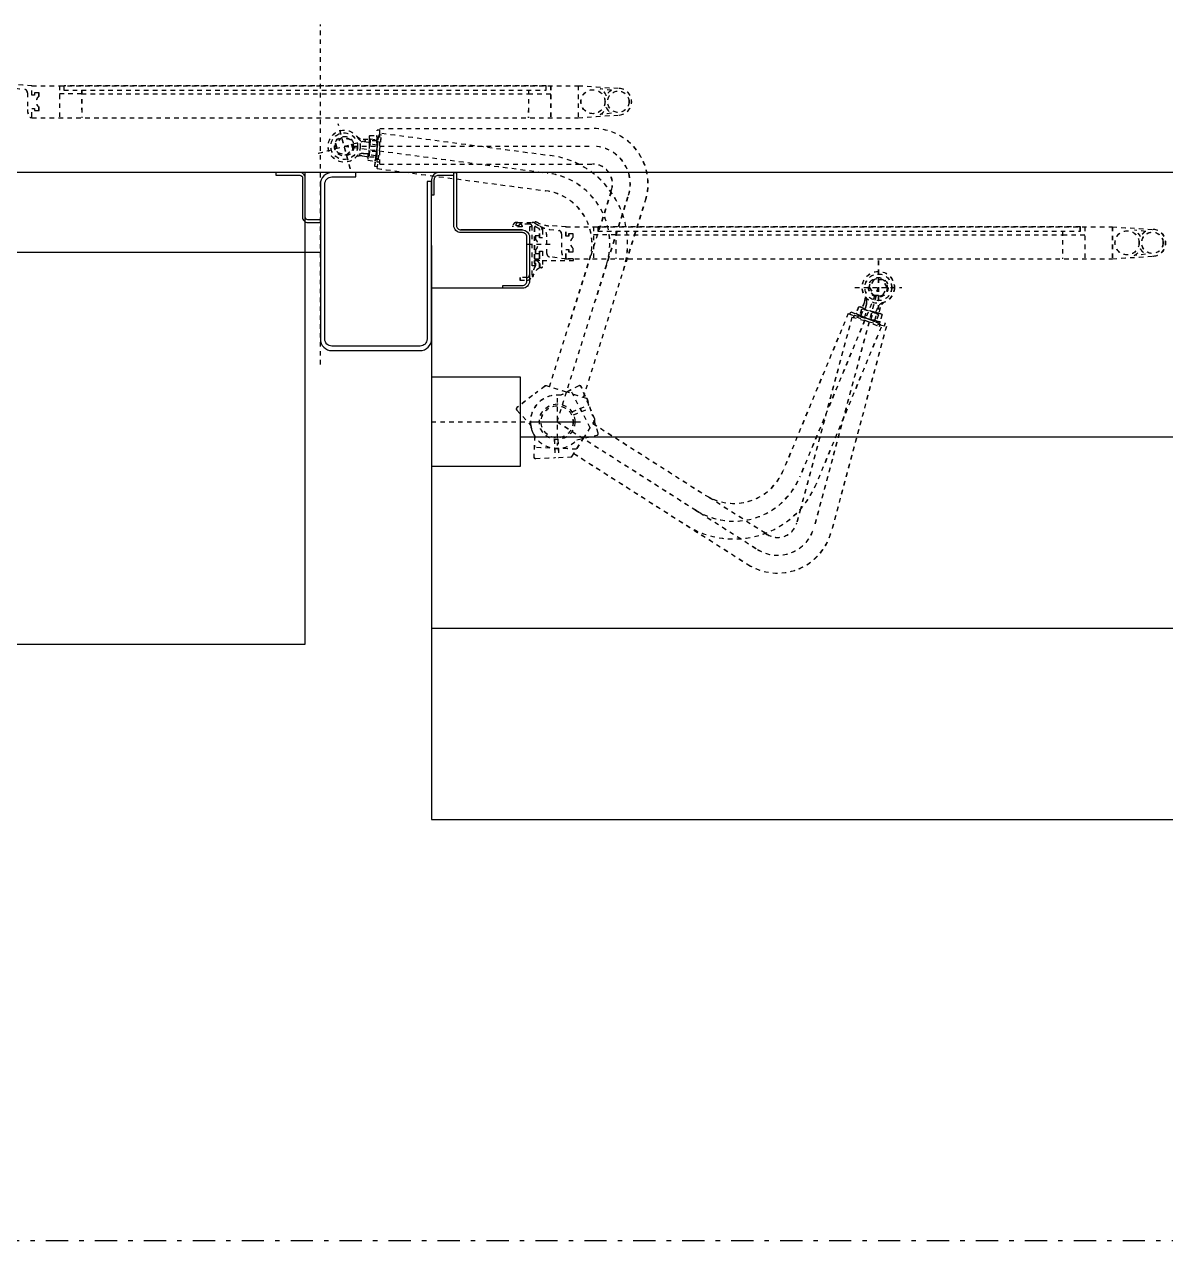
# Model space of a CAD drawing. Header units: millimetres. Extents: x 4061 to 4749, y 69169 to 69366.
# Drawn here: x 4446.55 to 4472.2, y 69197.82 to 69225.15 of the extents above; entities that cross this region are included whole.
import ezdxf

# ---------------------------------------------------------------- set-up
doc = ezdxf.new("R2010")
doc.units = ezdxf.units.MM
doc.header["$LTSCALE"] = 0.1
doc.linetypes.add('DASHDOT', pattern=[1, 0.5, -0.25, 0, -0.25])
doc.layers.get('0').update_dxf_attribs({"color": 6})
doc.layers.add('AXE', color=1, linetype='DASHDOT')
doc.layers.add('Subtire', color=4, linetype='Continuous')

msp = doc.modelspace()

# ---------------------------------------------------------------- linework, layer by layer
msp.add_lwpolyline([(4452.861, 69221.817), (4435.661, 69221.817), (4435.661, 69211.217), (4452.861, 69211.217)], close=True)
at = {"layer": 'AXE'}
for p, q in [((4453.201, 69217.507), (4453.201, 69225.147)), ((4446.716, 69223.769), (4458.996, 69223.769)), ((4446.719, 69223.769), (4458.999, 69223.769)), ((4447.336, 69223.769), (4447.336, 69223.049)), ((4447.837, 69223.589), (4447.336, 69223.589)), ((4447.339, 69223.769), (4447.339, 69223.049)), ((4447.84, 69223.589), (4447.339, 69223.589)), ((4447.836, 69223.669), (4447.837, 69223.049)), ((4447.837, 69223.589), (4457.876, 69223.589)), ((4447.84, 69223.669), (4447.84, 69223.049)), ((4447.84, 69223.589), (4457.879, 69223.589)), ((4457.876, 69223.669), (4457.875, 69223.049)), ((4457.876, 69223.589), (4458.376, 69223.589)), ((4457.879, 69223.669), (4457.878, 69223.049)), ((4457.879, 69223.589), (4458.379, 69223.589)), ((4458.376, 69223.769), (4458.376, 69223.049)), ((4458.379, 69223.769), (4458.379, 69223.049)), ((4458.996, 69223.769), (4459.915, 69223.709)), ((4458.996, 69223.769), (4458.996, 69223.049)), ((4458.999, 69223.769), (4459.919, 69223.709)), ((4458.999, 69223.769), (4458.999, 69223.049)), ((4446.716, 69223.049), (4458.996, 69223.049)), ((4446.719, 69223.049), (4458.999, 69223.049)), ((4458.996, 69223.049), (4459.916, 69223.11)), ((4458.999, 69223.049), (4459.92, 69223.11)), ((4453.871, 69221.901), (4453.6, 69222.915)), ((4453.875, 69221.901), (4453.603, 69222.915)), ((4454.536, 69222.768), (4454.476, 69222.768)), ((4454.476, 69222.553), (4454.476, 69222.768)), ((4454.539, 69222.768), (4454.479, 69222.768)), ((4454.479, 69222.553), (4454.479, 69222.768)), ((4454.536, 69222.808), (4459.318, 69222.808)), ((4454.536, 69222.666), (4454.536, 69222.808)), ((4454.539, 69222.666), (4454.539, 69222.808)), ((4454.539, 69222.808), (4459.322, 69222.808)), ((4453.155, 69222.252), (4454.316, 69222.563)), ((4453.159, 69222.252), (4454.319, 69222.563)), ((4454.165, 69222.568), (4454.296, 69222.568)), ((4454.168, 69222.568), (4454.299, 69222.568)), ((4454.182, 69222.511), (4454.312, 69222.493)), ((4454.185, 69222.511), (4454.315, 69222.493)), ((4454.314, 69222.513), (4454.291, 69222.335)), ((4454.318, 69222.513), (4454.294, 69222.335)), ((4454.296, 69222.588), (4454.296, 69222.496)), ((4454.296, 69222.496), (4454.296, 69222.408)), ((4454.299, 69222.588), (4454.299, 69222.496)), ((4454.299, 69222.496), (4454.299, 69222.408)), ((4454.306, 69222.648), (4454.465, 69222.648)), ((4454.317, 69222.528), (4454.306, 69222.528)), ((4454.309, 69222.648), (4454.469, 69222.648)), ((4454.32, 69222.528), (4454.309, 69222.528)), ((4454.465, 69222.528), (4454.317, 69222.528)), ((4454.475, 69222.432), (4454.317, 69222.452)), ((4454.469, 69222.528), (4454.32, 69222.528)), ((4454.478, 69222.432), (4454.32, 69222.452)), ((4454.332, 69222.571), (4454.49, 69222.551)), ((4454.336, 69222.571), (4454.494, 69222.551)), ((4454.422, 69221.954), (4454.516, 69222.668)), ((4454.426, 69221.954), (4454.519, 69222.668)), ((4454.476, 69222.048), (4454.476, 69222.553)), ((4454.477, 69221.907), (4454.581, 69222.7)), ((4454.479, 69222.048), (4454.479, 69222.553)), ((4454.48, 69221.907), (4454.584, 69222.7)), ((4454.576, 69222.66), (4454.516, 69222.668)), ((4454.579, 69222.66), (4454.519, 69222.668)), ((4454.536, 69222.008), (4454.536, 69222.666)), ((4454.539, 69222.008), (4454.539, 69222.666)), ((4454.581, 69222.7), (4458.366, 69222.202)), ((4454.584, 69222.7), (4458.369, 69222.202)), ((4453.736, 69222.408), (4459.318, 69222.408)), ((4453.736, 69222.408), (4458.314, 69221.805)), ((4453.739, 69222.408), (4459.322, 69222.408)), ((4453.739, 69222.408), (4458.317, 69221.805)), ((4454.14, 69222.193), (4454.27, 69222.176)), ((4454.143, 69222.193), (4454.273, 69222.176)), ((4454.165, 69222.248), (4454.296, 69222.248)), ((4454.168, 69222.248), (4454.299, 69222.248)), ((4454.267, 69222.156), (4454.291, 69222.335)), ((4454.271, 69222.156), (4454.294, 69222.335)), ((4454.443, 69222.194), (4454.285, 69222.214)), ((4454.447, 69222.194), (4454.289, 69222.214)), ((4454.296, 69222.228), (4454.296, 69222.408)), ((4454.299, 69222.228), (4454.299, 69222.408)), ((4454.465, 69222.288), (4454.306, 69222.288)), ((4454.469, 69222.288), (4454.309, 69222.288)), ((4454.27, 69222.095), (4454.428, 69222.075)), ((4454.273, 69222.095), (4454.431, 69222.075)), ((4454.306, 69222.168), (4454.465, 69222.168)), ((4454.309, 69222.168), (4454.469, 69222.168)), ((4454.482, 69221.947), (4454.422, 69221.954)), ((4454.485, 69221.947), (4454.426, 69221.954)), ((4454.536, 69222.048), (4454.476, 69222.048)), ((4454.477, 69221.907), (4458.262, 69221.409)), ((4454.539, 69222.048), (4454.479, 69222.048)), ((4454.48, 69221.907), (4458.265, 69221.409)), ((4454.536, 69222.008), (4458.999, 69222.008)), ((4454.539, 69222.008), (4459.002, 69222.008)), ((4458.999, 69222.008), (4459.318, 69222.008)), ((4459.002, 69222.008), (4459.322, 69222.008)), ((4459.731, 69221.384), (4459.249, 69219.858)), ((4459.734, 69221.384), (4459.253, 69219.858)), ((4459.731, 69221.384), (4459.744, 69221.427)), ((4459.734, 69221.384), (4459.747, 69221.427)), ((4458.521, 69216.217), (4460.126, 69221.307)), ((4458.524, 69216.217), (4460.129, 69221.307)), ((4459.113, 69216.764), (4460.507, 69221.187)), ((4459.116, 69216.764), (4460.51, 69221.187)), ((4457.66, 69220.618), (4457.6, 69220.618)), ((4458.72, 69220.598), (4471, 69220.598)), ((4458.723, 69220.598), (4471.003, 69220.598)), ((4459.34, 69220.598), (4459.34, 69219.878)), ((4459.343, 69220.598), (4459.343, 69219.878)), ((4470.38, 69220.598), (4470.38, 69219.878)), ((4470.383, 69220.598), (4470.383, 69219.878)), ((4471, 69220.598), (4471.919, 69220.538)), ((4471, 69220.598), (4471, 69219.878)), ((4471.003, 69220.598), (4471.922, 69220.538)), ((4471.003, 69220.598), (4471.003, 69219.878)), ((4459.84, 69220.418), (4459.34, 69220.418)), ((4459.843, 69220.418), (4459.343, 69220.418)), ((4459.84, 69220.498), (4459.841, 69219.878)), ((4459.84, 69220.418), (4469.879, 69220.418)), ((4459.843, 69220.498), (4459.844, 69219.878)), ((4459.843, 69220.418), (4469.883, 69220.418)), ((4469.879, 69220.498), (4469.879, 69219.878)), ((4469.879, 69220.418), (4470.38, 69220.418)), ((4469.883, 69220.498), (4469.882, 69219.878)), ((4469.883, 69220.418), (4470.383, 69220.418)), ((4458.36, 69220.198), (4457.84, 69220.198)), ((4458.363, 69220.198), (4457.843, 69220.198)), ((4458.35, 69217.005), (4459.249, 69219.858)), ((4458.353, 69217.005), (4459.253, 69219.858)), ((4458.72, 69219.878), (4471, 69219.878)), ((4458.723, 69219.878), (4471.003, 69219.878)), ((4465.739, 69219.838), (4465.739, 69218.636)), ((4465.743, 69219.838), (4465.743, 69218.636)), ((4471, 69219.878), (4471.92, 69219.939)), ((4471.003, 69219.878), (4471.923, 69219.939)), ((4465.739, 69219.237), (4463.972, 69214.971)), ((4465.743, 69219.237), (4463.975, 69214.971)), ((4465.739, 69219.237), (4464.294, 69213.845)), ((4465.743, 69219.237), (4464.298, 69213.845)), ((4465.214, 69219.237), (4466.264, 69219.237)), ((4465.218, 69219.237), (4466.268, 69219.237)), ((4465.427, 69218.902), (4465.377, 69218.781)), ((4465.431, 69218.902), (4465.38, 69218.781)), ((4465.064, 69218.651), (4463.603, 69215.124)), ((4465.067, 69218.651), (4463.606, 69215.124)), ((4465.064, 69218.651), (4465.803, 69218.345)), ((4465.067, 69218.651), (4465.806, 69218.345)), ((4465.101, 69218.636), (4465.123, 69218.691)), ((4465.104, 69218.636), (4465.127, 69218.691)), ((4465.123, 69218.691), (4465.789, 69218.416)), ((4465.127, 69218.691), (4465.792, 69218.416)), ((4465.299, 69218.802), (4465.238, 69218.655)), ((4465.303, 69218.802), (4465.242, 69218.655)), ((4465.36, 69218.748), (4465.319, 69218.594)), ((4465.363, 69218.748), (4465.322, 69218.594)), ((4465.349, 69218.609), (4465.41, 69218.756)), ((4465.352, 69218.609), (4465.413, 69218.756)), ((4465.359, 69218.789), (4465.525, 69218.72)), ((4465.362, 69218.789), (4465.528, 69218.72)), ((4465.42, 69218.743), (4465.594, 69218.696)), ((4465.424, 69218.743), (4465.598, 69218.696)), ((4465.435, 69218.563), (4465.476, 69218.717)), ((4465.438, 69218.563), (4465.479, 69218.717)), ((4465.474, 69218.864), (4465.44, 69218.738)), ((4465.477, 69218.864), (4465.443, 69218.738)), ((4465.691, 69218.651), (4465.525, 69218.72)), ((4465.695, 69218.651), (4465.528, 69218.72)), ((4465.571, 69218.517), (4465.632, 69218.664)), ((4465.574, 69218.517), (4465.635, 69218.664)), ((4465.679, 69218.674), (4465.594, 69218.696)), ((4465.682, 69218.674), (4465.598, 69218.696)), ((4465.666, 69218.501), (4465.705, 69218.645)), ((4465.67, 69218.501), (4465.708, 69218.645)), ((4465.723, 69218.78), (4465.673, 69218.659)), ((4465.726, 69218.78), (4465.676, 69218.659)), ((4465.768, 69218.65), (4465.679, 69218.674)), ((4465.771, 69218.65), (4465.682, 69218.674)), ((4465.705, 69218.645), (4465.708, 69218.655)), ((4465.708, 69218.645), (4465.711, 69218.655)), ((4465.783, 69218.781), (4465.749, 69218.655)), ((4465.786, 69218.781), (4465.752, 69218.655)), ((4465.823, 69218.624), (4465.782, 69218.47)), ((4465.827, 69218.624), (4465.786, 69218.47)), ((4465.146, 69218.568), (4463.991, 69214.257)), ((4465.149, 69218.568), (4463.994, 69214.257)), ((4465.919, 69218.361), (4464.681, 69213.741)), ((4465.922, 69218.361), (4464.684, 69213.741)), ((4465.146, 69218.568), (4465.781, 69218.398)), ((4465.149, 69218.568), (4465.784, 69218.398)), ((4465.184, 69218.558), (4465.2, 69218.615)), ((4465.188, 69218.558), (4465.203, 69218.615)), ((4465.2, 69218.615), (4465.688, 69218.485)), ((4465.203, 69218.615), (4465.691, 69218.485)), ((4465.743, 69218.618), (4465.682, 69218.471)), ((4465.746, 69218.618), (4465.685, 69218.471)), ((4465.688, 69218.485), (4465.895, 69218.429)), ((4465.691, 69218.485), (4465.899, 69218.429)), ((4465.766, 69218.36), (4465.789, 69218.416)), ((4465.769, 69218.36), (4465.792, 69218.416)), ((4465.781, 69218.398), (4465.919, 69218.361)), ((4465.784, 69218.398), (4465.922, 69218.361)), ((4465.88, 69218.371), (4465.895, 69218.429)), ((4465.883, 69218.371), (4465.899, 69218.429)), ((4465.803, 69218.345), (4464.342, 69214.818)), ((4465.806, 69218.345), (4464.345, 69214.818)), ((4458.521, 69216.747), (4458.521, 69215.687)), ((4458.524, 69216.747), (4458.524, 69215.687)), ((4459.265, 69216.082), (4458.825, 69216.928)), ((4459.268, 69216.082), (4458.828, 69216.928)), ((4458.852, 69216.441), (4459.232, 69216.598)), ((4458.856, 69216.441), (4459.236, 69216.598)), ((4458.89, 69216.37), (4459.263, 69216.524)), ((4458.894, 69216.37), (4459.266, 69216.524)), ((4455.698, 69216.217), (4459.049, 69216.217)), ((4457.996, 69216.217), (4459.046, 69216.217)), ((4458.521, 69216.217), (4463.022, 69213.35)), ((4458.524, 69216.217), (4463.025, 69213.35)), ((4459.326, 69216.178), (4461.849, 69214.571)), ((4459.329, 69216.178), (4461.852, 69214.571)), ((4458.958, 69215.6), (4458.005, 69215.641)), ((4458.961, 69215.6), (4458.008, 69215.641)), ((4458.458, 69215.822), (4458.476, 69215.411)), ((4458.461, 69215.822), (4458.479, 69215.411)), ((4458.538, 69215.817), (4458.556, 69215.415)), ((4458.542, 69215.817), (4458.559, 69215.415)), ((4458.896, 69215.504), (4462.807, 69213.012)), ((4458.9, 69215.504), (4462.81, 69213.012)), ((4463.199, 69213.711), (4461.849, 69214.571)), ((4463.202, 69213.711), (4461.852, 69214.571)), ((4463.991, 69214.257), (4463.908, 69213.948)), ((4463.994, 69214.257), (4463.911, 69213.948)), ((4463.199, 69213.711), (4463.237, 69213.687)), ((4463.202, 69213.711), (4463.24, 69213.687))]:
    msp.add_line(p, q, dxfattribs=at)
at = {"layer": 'AXE', "ltscale": 10}
msp.add_line((4599.334, 69197.817), (4400.401, 69197.817), dxfattribs=at)
at = {"layer": 'AXE'}
for points in [[(4446.026, 69223.846), (4446.149, 69223.775, 0.103173), (4446.343, 69223.712), (4446.545, 69223.689, -0.381674), (4446.616, 69223.609), (4446.616, 69223.233, 0.180575), (4446.675, 69223.061, 0.634663), (4446.716, 69223.071), (4446.716, 69223.259), (4446.776, 69223.259), (4446.776, 69223.209), (4446.876, 69223.209), (4446.876, 69223.284, -0.480385), (4446.876, 69223.534), (4446.876, 69223.609), (4446.776, 69223.609), (4446.776, 69223.559), (4446.716, 69223.559), (4446.716, 69223.769), (4446.516, 69223.781), (4446.352, 69223.79, -0.115335), (4446.046, 69223.881, 0.996879)], [(4446.029, 69223.846), (4446.152, 69223.775, 0.103173), (4446.346, 69223.712), (4446.548, 69223.689, -0.381674), (4446.619, 69223.609), (4446.619, 69223.233, 0.180575), (4446.678, 69223.061, 0.634663), (4446.719, 69223.071), (4446.719, 69223.259), (4446.779, 69223.259), (4446.779, 69223.209), (4446.879, 69223.209), (4446.879, 69223.284, -0.480385), (4446.879, 69223.534), (4446.879, 69223.609), (4446.779, 69223.609), (4446.779, 69223.559), (4446.719, 69223.559), (4446.719, 69223.769), (4446.519, 69223.781), (4446.355, 69223.79, -0.115335), (4446.049, 69223.881, 0.996879)], [(4457.963, 69220.698, -0.131652), (4458.013, 69220.685), (4458.14, 69220.612, -0.267949), (4458.19, 69220.525), (4458.19, 69220.348), (4458.13, 69220.348), (4458.13, 69220.525, 0.267949), (4458.11, 69220.56), (4458.04, 69220.6, 0.57735), (4458.01, 69220.583), (4458.01, 69219.878), (4458.13, 69219.878), (4458.13, 69220.048), (4458.19, 69220.048), (4458.19, 69219.698, -0.414214), (4458.17, 69219.678), (4458.13, 69219.678), (4458.13, 69219.838), (4458.01, 69219.838), (4458.01, 69219.778), (4458.03, 69219.778), (4458.03, 69219.718), (4457.96, 69219.718), (4457.96, 69220.598, 0.414214), (4457.9, 69220.658), (4457.7, 69220.658, 0.414214), (4457.66, 69220.618), (4457.66, 69220.618), (4457.6, 69220.618), (4457.6, 69220.658, -0.414212), (4457.64, 69220.698), (4457.96, 69220.698)], [(4457.966, 69220.698, -0.131652), (4458.016, 69220.685), (4458.143, 69220.612, -0.267949), (4458.193, 69220.525), (4458.193, 69220.348), (4458.133, 69220.348), (4458.133, 69220.525, 0.267949), (4458.113, 69220.56), (4458.043, 69220.6, 0.57735), (4458.013, 69220.583), (4458.013, 69219.878), (4458.133, 69219.878), (4458.133, 69220.048), (4458.193, 69220.048), (4458.193, 69219.698, -0.414214), (4458.173, 69219.678), (4458.133, 69219.678), (4458.133, 69219.838), (4458.013, 69219.838), (4458.013, 69219.778), (4458.033, 69219.778), (4458.033, 69219.718), (4457.963, 69219.718), (4457.963, 69220.598, 0.414214), (4457.903, 69220.658), (4457.703, 69220.658, 0.414214), (4457.663, 69220.618), (4457.663, 69220.618), (4457.603, 69220.618), (4457.603, 69220.658, -0.414212), (4457.643, 69220.698), (4457.963, 69220.698)], [(4457.686, 69219.398), (4457.841, 69219.398, 0.414214), (4457.961, 69219.518), (4457.961, 69220.598), (4457.901, 69220.598), (4457.901, 69219.518, -0.414214), (4457.841, 69219.458), (4457.686, 69219.458)], [(4457.689, 69219.398), (4457.844, 69219.398, 0.414214), (4457.964, 69219.518), (4457.964, 69220.598), (4457.904, 69220.598), (4457.904, 69219.518, -0.414214), (4457.844, 69219.458), (4457.689, 69219.458)], [(4458.03, 69220.675), (4458.152, 69220.605, 0.103173), (4458.346, 69220.541), (4458.549, 69220.518, -0.381674), (4458.62, 69220.438), (4458.62, 69220.062, 0.180575), (4458.679, 69219.89, 0.634663), (4458.72, 69219.9), (4458.72, 69220.088), (4458.78, 69220.088), (4458.78, 69220.038), (4458.88, 69220.038), (4458.88, 69220.114, -0.480385), (4458.88, 69220.363), (4458.88, 69220.438), (4458.78, 69220.438), (4458.78, 69220.388), (4458.72, 69220.388), (4458.72, 69220.598), (4458.519, 69220.61), (4458.355, 69220.62, -0.115335), (4458.05, 69220.71, 0.996879)], [(4458.033, 69220.675), (4458.156, 69220.605, 0.103173), (4458.349, 69220.541), (4458.552, 69220.518, -0.381674), (4458.623, 69220.438), (4458.623, 69220.062, 0.180575), (4458.682, 69219.89, 0.634663), (4458.723, 69219.9), (4458.723, 69220.088), (4458.783, 69220.088), (4458.783, 69220.038), (4458.883, 69220.038), (4458.883, 69220.114, -0.480385), (4458.883, 69220.363), (4458.883, 69220.438), (4458.783, 69220.438), (4458.783, 69220.388), (4458.723, 69220.388), (4458.723, 69220.598), (4458.523, 69220.61), (4458.359, 69220.62, -0.115335), (4458.053, 69220.71, 0.996879)], [(4458.19, 69220.348), (4458.13, 69220.348), (4458.13, 69220.398), (4458.03, 69220.398), (4458.03, 69220.323, -0.480385), (4458.03, 69220.074), (4458.03, 69219.998), (4458.13, 69219.998), (4458.13, 69220.048), (4458.19, 69220.048), (4458.19, 69219.838), (4458.39, 69219.838), (4458.871, 69219.838, 0.97941), (4458.87, 69219.878), (4458.72, 69219.878), (4458.361, 69219.919, -0.381674), (4458.29, 69219.998), (4458.29, 69220.375, 0.168299), (4458.226, 69220.561, 0.71189), (4458.19, 69220.548)], [(4458.193, 69220.348), (4458.133, 69220.348), (4458.133, 69220.398), (4458.033, 69220.398), (4458.033, 69220.323, -0.480385), (4458.033, 69220.074), (4458.033, 69219.998), (4458.133, 69219.998), (4458.133, 69220.048), (4458.193, 69220.048), (4458.193, 69219.838), (4458.393, 69219.838), (4458.874, 69219.838, 0.97941), (4458.873, 69219.878), (4458.723, 69219.878), (4458.364, 69219.919, -0.381674), (4458.293, 69219.998), (4458.293, 69220.375, 0.168299), (4458.229, 69220.561, 0.71189), (4458.193, 69220.548)]]:
    msp.add_lwpolyline(points, format="xyb", close=True, dxfattribs=at)
for points in [[(4458.276, 69223.769), (4447.436, 69223.769), (4447.436, 69223.669), (4458.276, 69223.669)], [(4458.279, 69223.769), (4447.439, 69223.769), (4447.439, 69223.669), (4458.279, 69223.669)], [(4453.787, 69222.215), (4453.929, 69222.356), (4453.877, 69222.549), (4453.684, 69222.601), (4453.542, 69222.46), (4453.594, 69222.266)], [(4453.791, 69222.215), (4453.932, 69222.356), (4453.88, 69222.549), (4453.687, 69222.601), (4453.546, 69222.46), (4453.597, 69222.266)], [(4470.28, 69220.598), (4459.44, 69220.598), (4459.44, 69220.498), (4470.28, 69220.498)], [(4470.283, 69220.598), (4459.443, 69220.598), (4459.443, 69220.498), (4470.283, 69220.498)], [(4465.539, 69219.237), (4465.639, 69219.064), (4465.839, 69219.064), (4465.939, 69219.237), (4465.839, 69219.41), (4465.639, 69219.41)], [(4465.543, 69219.237), (4465.643, 69219.064), (4465.843, 69219.064), (4465.943, 69219.237), (4465.843, 69219.41), (4465.643, 69219.41)]]:
    msp.add_lwpolyline(points, close=True, dxfattribs=at)
for points in [[(4459.743, 69223.667), (4459.491, 69223.695, -0.158277), (4459.627, 69223.543, -0.144249), (4459.743, 69223.667, -1.072469)], [(4459.746, 69223.667), (4459.495, 69223.695, -0.158277), (4459.631, 69223.543, -0.144249), (4459.746, 69223.667, -1.072469)], [(4459.742, 69223.151), (4459.491, 69223.123, 0.158277), (4459.627, 69223.275, 0.144249), (4459.742, 69223.151, 1.072469)], [(4459.746, 69223.151), (4459.494, 69223.123, 0.158277), (4459.63, 69223.275, 0.144249), (4459.746, 69223.151, 1.072469)], [(4457.7, 69220.658, -0.414217), (4457.73, 69220.628), (4457.73, 69220.597), (4457.53, 69220.597), (4457.53, 69220.618, -0.414214), (4457.61, 69220.698), (4457.64, 69220.698)], [(4457.703, 69220.658, -0.414217), (4457.733, 69220.628), (4457.733, 69220.597), (4457.533, 69220.597), (4457.533, 69220.618, -0.414214), (4457.613, 69220.698), (4457.643, 69220.698)], [(4471.747, 69220.496), (4471.495, 69220.524, -0.158277), (4471.631, 69220.372, -0.144249), (4471.747, 69220.496, -1.072469)], [(4471.75, 69220.496), (4471.498, 69220.524, -0.158277), (4471.634, 69220.372, -0.144249), (4471.75, 69220.496, -1.072469)], [(4471.746, 69219.98), (4471.494, 69219.953, 0.158277), (4471.631, 69220.104, 0.144249), (4471.746, 69219.98, 1.072469)], [(4471.749, 69219.98), (4471.498, 69219.953, 0.158277), (4471.634, 69220.104, 0.144249), (4471.749, 69219.98, 1.072469)], [(4457.981, 69219.488, -1.085379), (4457.961, 69219.49, -0.117221), (4458.031, 69219.718), (4458.031, 69219.778), (4458.011, 69219.778), (4458.011, 69219.838), (4458.071, 69219.838), (4458.131, 69219.758), (4458.131, 69219.678, 0.232811), (4457.98, 69219.485)], [(4457.984, 69219.488, -1.085379), (4457.964, 69219.49, -0.117221), (4458.034, 69219.718), (4458.034, 69219.778), (4458.014, 69219.778), (4458.014, 69219.838), (4458.074, 69219.838), (4458.134, 69219.758), (4458.134, 69219.678, 0.232811), (4457.983, 69219.485)], [(4459.232, 69216.598), (4459.064, 69217.004, 0.440011), (4459.009, 69217.024), (4458.601, 69216.812, 0.639522), (4458.016, 69215.893), (4457.996, 69215.434, 0.440011), (4458.038, 69215.392), (4458.476, 69215.411)], [(4459.236, 69216.598), (4459.068, 69217.004, 0.440011), (4459.012, 69217.024), (4458.605, 69216.812, 0.639522), (4458.019, 69215.893), (4457.999, 69215.434, 0.440011), (4458.041, 69215.392), (4458.479, 69215.411)], [(4459.287, 69216.459), (4459.205, 69216.717, 0.244698), (4459.179, 69216.743), (4458.731, 69216.885), (4458.284, 69217.026, 0.244698), (4458.247, 69217.02), (4458.032, 69216.854)], [(4459.29, 69216.459), (4459.209, 69216.717, 0.244698), (4459.183, 69216.743), (4458.735, 69216.885), (4458.287, 69217.026, 0.244698), (4458.25, 69217.02), (4458.035, 69216.854)], [(4457.968, 69216.806), (4457.62, 69216.539, 0.440011), (4457.615, 69216.48), (4457.926, 69216.141, 0.639522), (4458.965, 69215.813), (4459.413, 69215.913, 0.440011), (4459.443, 69215.964), (4459.311, 69216.382)], [(4457.972, 69216.806), (4457.624, 69216.539, 0.440011), (4457.618, 69216.48), (4457.929, 69216.141, 0.639522), (4458.968, 69215.813), (4459.417, 69215.913, 0.440011), (4459.446, 69215.964), (4459.314, 69216.382)], [(4458.556, 69215.415), (4458.827, 69215.426, 0.244698), (4458.859, 69215.445), (4459.111, 69215.841), (4459.364, 69216.237, 0.244698), (4459.367, 69216.274), (4459.263, 69216.524)], [(4458.559, 69215.415), (4458.83, 69215.426, 0.244698), (4458.862, 69215.445), (4459.115, 69215.841), (4459.367, 69216.237, 0.244698), (4459.37, 69216.274), (4459.266, 69216.524)]]:
    msp.add_lwpolyline(points, format="xyb", dxfattribs=at)
for centre, radius in [((4459.326, 69223.409), 0.27), ((4459.329, 69223.409), 0.27), ((4459.896, 69223.408), 0.24), ((4459.899, 69223.408), 0.24), ((4453.736, 69222.408), 0.36), ((4453.739, 69222.408), 0.36), ((4453.736, 69222.408), 0.3), ((4453.739, 69222.408), 0.3), ((4453.736, 69222.408), 0.22), ((4453.739, 69222.408), 0.22), ((4453.736, 69222.408), 0.2), ((4453.739, 69222.408), 0.2), ((4471.329, 69220.238), 0.27), ((4471.333, 69220.238), 0.27), ((4471.899, 69220.238), 0.24), ((4471.903, 69220.238), 0.24), ((4465.739, 69219.237), 0.36), ((4465.743, 69219.237), 0.36), ((4465.739, 69219.237), 0.3), ((4465.743, 69219.237), 0.3), ((4465.739, 69219.237), 0.22), ((4465.743, 69219.237), 0.22), ((4465.739, 69219.237), 0.2), ((4465.743, 69219.237), 0.2), ((4458.521, 69216.217), 0.4), ((4458.524, 69216.217), 0.4), ((4458.521, 69216.217), 0.36), ((4458.524, 69216.217), 0.36)]:
    msp.add_circle(centre, radius, dxfattribs=at)
for centre, radius, start, end in [((4459.896, 69223.409), 0.3, 273.7706, 86.2251), ((4459.899, 69223.409), 0.3, 273.7706, 86.2251), ((4459.318, 69221.561), 1.246, 342.5, 90), ((4459.322, 69221.561), 1.246, 342.5, 90), ((4454.165, 69222.768), 0.2, 220.0052, 270), ((4454.168, 69222.768), 0.2, 220.0052, 270), ((4454.208, 69222.709), 0.2, 212.5052, 262.5), ((4454.211, 69222.709), 0.2, 212.5052, 262.5), ((4454.989, 69222.243), 0.705, 162.6936, 182.3064), ((4454.993, 69222.243), 0.705, 162.6936, 182.3064), ((4454.476, 69222.588), 0.18, 160.5288, 199.4712), ((4455, 69222.408), 0.705, 172.9113, 189.8064), ((4454.479, 69222.588), 0.18, 160.5288, 199.4712), ((4455.003, 69222.408), 0.705, 172.9113, 189.8064), ((4455, 69222.408), 0.705, 170.1936, 172.9113), ((4455.003, 69222.408), 0.705, 170.1936, 172.9113), ((4454.493, 69222.49), 0.18, 153.0288, 191.9712), ((4454.496, 69222.49), 0.18, 153.0288, 191.9712), ((4454.296, 69222.588), 0.18, 348.8195, 19.4712), ((4454.296, 69222.588), 0.18, 340.5288, 348.7914), ((4453.771, 69222.408), 0.705, 350.1936, 9.8064), ((4454.299, 69222.588), 0.18, 348.8195, 19.4712), ((4454.299, 69222.588), 0.18, 340.5288, 348.7914), ((4453.774, 69222.408), 0.705, 350.1936, 9.8064), ((4454.314, 69222.513), 0.18, 333.0288, 11.9712), ((4454.318, 69222.513), 0.18, 333.0288, 11.9712), ((4454.114, 69221.995), 0.2, 82.5, 132.4948), ((4454.117, 69221.995), 0.2, 82.5, 132.4948), ((4454.165, 69222.048), 0.2, 90, 139.9948), ((4454.168, 69222.048), 0.2, 90, 139.9948), ((4454.446, 69222.133), 0.18, 153.0288, 191.9712), ((4454.449, 69222.133), 0.18, 153.0288, 191.9712), ((4454.476, 69222.228), 0.18, 160.5288, 199.4712), ((4454.479, 69222.228), 0.18, 160.5288, 199.4712), ((4454.267, 69222.156), 0.18, 333.0288, 11.9712), ((4454.271, 69222.156), 0.18, 333.0288, 11.9712), ((4453.771, 69222.403), 0.705, 342.6936, 2.3064), ((4453.774, 69222.403), 0.705, 342.6936, 2.3064), ((4454.296, 69222.228), 0.18, 340.5288, 19.4712), ((4454.299, 69222.228), 0.18, 340.5288, 19.4712), ((4458.105, 69220.219), 2, 342.5, 82.5), ((4458.108, 69220.219), 2, 342.5, 82.5), ((4459.318, 69221.561), 0.846, 342.5, 90), ((4459.322, 69221.561), 0.846, 342.5, 90), ((4459.318, 69221.561), 0.446, 342.5, 90), ((4459.322, 69221.561), 0.446, 342.5, 90), ((4458.105, 69220.219), 1.6, 342.5, 82.5), ((4458.108, 69220.219), 1.6, 342.5, 82.5), ((4458.105, 69220.219), 1.2, 342.5, 82.5), ((4458.108, 69220.219), 1.2, 342.5, 82.5), ((4471.899, 69220.238), 0.3, 273.7706, 86.2251), ((4471.903, 69220.238), 0.3, 273.7706, 86.2251), ((4465.243, 69218.979), 0.2, 337.5, 27.4948), ((4465.246, 69218.979), 0.2, 337.5, 27.4948), ((4465.281, 69218.916), 0.2, 345, 34.9948), ((4465.284, 69218.916), 0.2, 345, 34.9948), ((4465.908, 69218.703), 0.2, 107.5052, 157.5), ((4465.911, 69218.703), 0.2, 107.5052, 157.5), ((4465.976, 69218.73), 0.2, 115.0052, 165), ((4465.979, 69218.73), 0.2, 115.0052, 165), ((4465.359, 69218.789), 0.18, 228.0288, 266.9712), ((4465.362, 69218.789), 0.18, 228.0288, 266.9712), ((4465.29, 69218.622), 0.18, 48.0288, 86.9712), ((4465.293, 69218.622), 0.18, 48.0288, 86.9712), ((4465.374, 69218.569), 0.18, 55.5288, 94.4712), ((4465.377, 69218.569), 0.18, 55.5288, 94.4712), ((4465.255, 69218.069), 0.705, 57.6936, 77.3064), ((4465.259, 69218.069), 0.705, 57.6936, 77.3064), ((4465.412, 69218.016), 0.705, 67.9113, 84.8064), ((4465.415, 69218.016), 0.705, 67.9113, 84.8064), ((4465.622, 69218.485), 0.18, 48.0288, 86.9712), ((4465.626, 69218.485), 0.18, 48.0288, 86.9712), ((4465.412, 69218.016), 0.705, 65.1936, 67.9113), ((4465.415, 69218.016), 0.705, 65.1936, 67.9113), ((4465.722, 69218.476), 0.18, 55.5288, 94.4712), ((4465.725, 69218.476), 0.18, 55.5288, 94.4712), ((4465.42, 69218.743), 0.18, 235.5288, 274.4712), ((4465.424, 69218.743), 0.18, 235.5288, 274.4712), ((4465.726, 69219.204), 0.705, 237.6936, 257.3064), ((4465.729, 69219.204), 0.705, 237.6936, 257.3064), ((4465.73, 69219.203), 0.705, 245.1936, 264.8064), ((4465.733, 69219.203), 0.705, 245.1936, 264.8064), ((4465.691, 69218.651), 0.18, 228.0288, 266.9712), ((4465.695, 69218.651), 0.18, 228.0288, 266.9712), ((4465.768, 69218.65), 0.18, 235.5288, 243.7914), ((4465.771, 69218.65), 0.18, 235.5288, 243.7914), ((4465.768, 69218.65), 0.18, 243.8195, 274.4712), ((4465.771, 69218.65), 0.18, 243.8195, 274.4712), ((4462.494, 69215.583), 1.2, 237.5, 337.5), ((4462.497, 69215.583), 1.2, 237.5, 337.5), ((4462.494, 69215.583), 2, 237.5, 337.5), ((4462.497, 69215.583), 2, 237.5, 337.5), ((4462.494, 69215.583), 1.6, 237.5, 337.5), ((4462.497, 69215.583), 1.6, 237.5, 337.5), ((4463.477, 69214.064), 1.246, 237.5, 345), ((4463.48, 69214.064), 1.246, 237.5, 345), ((4463.477, 69214.064), 0.846, 237.5, 345), ((4463.48, 69214.064), 0.846, 237.5, 345), ((4463.477, 69214.064), 0.446, 237.5, 345), ((4463.48, 69214.064), 0.446, 237.5, 345)]:
    msp.add_arc(centre, radius, start, end, dxfattribs=at)
at = {"layer": 'Subtire'}
for p, q in [((4552.401, 69221.817), (4408.461, 69221.817)), ((4457.741, 69220.528), (4456.361, 69220.528)), ((4453.201, 69220.017), (4409.401, 69220.017)), ((4455.701, 69220.177), (4455.701, 69207.277)), ((4457.301, 69219.217), (4455.701, 69219.217)), ((4457.698, 69215.877), (4486.704, 69215.877)), ((4455.701, 69211.577), (4488.701, 69211.577)), ((4455.701, 69207.277), (4488.701, 69207.277))]:
    msp.add_line(p, q, dxfattribs=at)
for points in [[(4453.201, 69220.755), (4452.921, 69220.755, -0.414214), (4452.861, 69220.815), (4452.861, 69221.697, 0.414214), (4452.741, 69221.817), (4452.201, 69221.817), (4452.201, 69221.757), (4452.741, 69221.757, -0.414214), (4452.801, 69221.697), (4452.801, 69220.815, 0.414214), (4452.921, 69220.695), (4453.201, 69220.695)], [(4454.001, 69221.817), (4453.461, 69221.817, 0.414214), (4453.201, 69221.557), (4453.201, 69218.077, 0.414214), (4453.461, 69217.817), (4455.441, 69217.817, 0.414214), (4455.701, 69218.077), (4455.701, 69221.617), (4455.601, 69221.617), (4455.601, 69218.077, -0.414214), (4455.441, 69217.917), (4453.461, 69217.917, -0.414214), (4453.301, 69218.077), (4453.301, 69221.557, -0.414214), (4453.461, 69221.717), (4454.001, 69221.717)], [(4457.741, 69220.468), (4456.361, 69220.468, -0.414214), (4456.201, 69220.628), (4456.201, 69221.817), (4456.261, 69221.817), (4456.261, 69220.628, 0.414214), (4456.361, 69220.528), (4457.741, 69220.528, -0.414214), (4457.901, 69220.368), (4457.901, 69219.377, -0.414214), (4457.741, 69219.217), (4457.301, 69219.217), (4457.301, 69219.277), (4457.741, 69219.277, 0.414214), (4457.841, 69219.377), (4457.841, 69220.368, 0.414214)]]:
    msp.add_lwpolyline(points, format="xyb", close=True, dxfattribs=at)
at = {"layer": 'Subtire', "elevation": 0}
msp.add_lwpolyline([(4455.861, 69221.817, 0.414214), (4455.701, 69221.657), (4455.701, 69221.316), (4455.761, 69221.316), (4455.761, 69221.657, -0.414214), (4455.861, 69221.757), (4456.201, 69221.757), (4456.201, 69221.817)], format="xyb", close=True, dxfattribs=at)
at = {"layer": 'Subtire'}
msp.add_lwpolyline([(4455.698, 69215.217), (4457.698, 69215.217), (4457.698, 69217.217), (4455.698, 69217.217)], close=True, dxfattribs=at)

doc.saveas('drawing.dxf')
